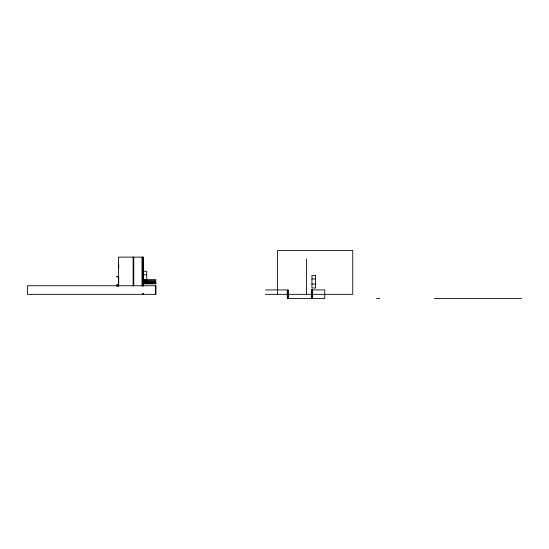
<?xml version="1.0" encoding="UTF-8"?>
<svg xmlns="http://www.w3.org/2000/svg" width="549" height="549" viewBox="0 0 549 549"><rect width="100%" height="100%" fill="white"/><g stroke="black" fill="none" stroke-linecap="round" stroke-linejoin="round"><path stroke-width="0.82" d="M312.141 289.92L312.1 298.498L312.1 289.92L324.733 289.92L324.733 298.498L287.724 298.498L287.724 289.913M142.905 284.025L142.953 286.427M143.152 271.268L142.905 283.833L156.005 283.833L156.005 283.03L142.905 283.03L143.152 271.268L146.727 271.268L146.727 283.833M311.345 298.498L312.1 289.92L311.338 298.498M143.152 274.788L146.727 274.788M118.701 276.964L116.903 276.943L116.903 276.476L118.701 276.476L118.701 286.166L116.903 286.166L116.903 284.464L118.701 284.464M116.903 276.497L118.701 276.497M311.942 278.947L315.517 278.947M142.905 279.64L155.964 279.64M143.152 279.915L146.727 279.915M143.076 280.594L155.971 280.594M143.076 281.534L155.971 281.534M143.076 282.282L155.971 282.282M311.942 284.066L315.517 284.066M265.661 289.913L287.251 289.913L287.251 298.498M265.476 294.339L352.76 294.339L352.76 250.502L277.568 250.502L277.568 294.339M376.477 298.498L379.675 298.498M434.266 298.498L521.55 298.498M312.017 298.498L312.017 289.508L311.907 298.498M306.555 258.874L306.555 294.339M288.39 289.913L288.39 298.498M155.408 285.761L155.367 294.339M143.392 277.465L143.392 279.969M143.413 293.646L143.413 294.339M143.31 272.283L143.31 257.124L118.467 257.124L118.467 285.755M143.31 277.341L143.31 285.761M143.364 293.646L143.364 294.339M143.152 257.124L143.152 283.833M142.953 293.646L142.953 294.339M142.905 293.646L142.905 294.339M142.767 257.124L142.767 285.761M142.013 257.124L142.013 285.933M133.764 257.124L133.764 285.885M133.119 257.124L133.119 285.755M118.701 264.124L118.701 268.303M315.517 275.42L311.942 275.42L311.942 287.992L315.517 287.992L315.517 275.42M155.95 285.761L27.45 285.755L27.45 294.339L155.95 294.339L155.95 285.755"/></g></svg>
